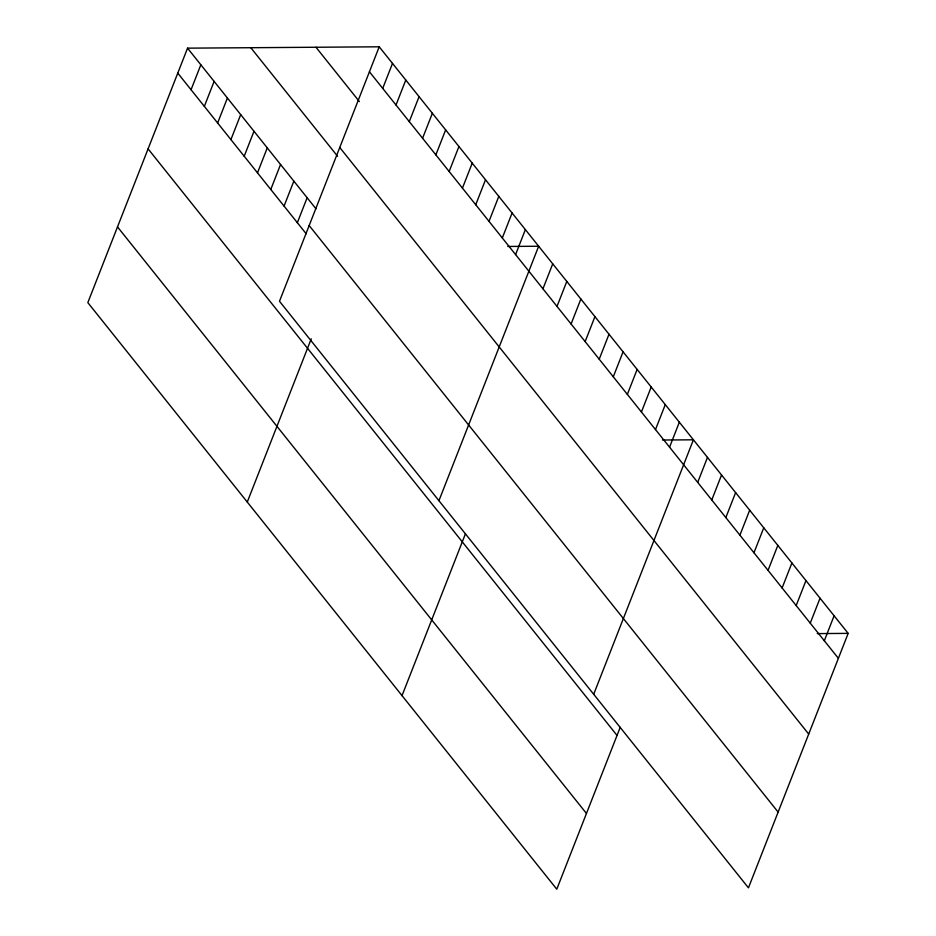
<?xml version="1.0" encoding="UTF-8"?>
<svg xmlns="http://www.w3.org/2000/svg" width="936" height="936" viewBox="0 0 936 936"><rect width="100%" height="100%" fill="white"/><g stroke="black" fill="none" stroke-linecap="round" stroke-linejoin="round"><path stroke-width="1.4" d="M379.22 46.8L279.49 301.263L748.449 887.843L848.168 633.38L379.22 46.8L187.551 48.157L87.832 302.62L556.78 889.2L620.217 727.319M191.049 89.751L200.842 64.783M204.34 106.365L214.122 81.397M217.632 122.99L227.413 98.023M230.911 139.604L240.692 114.637M244.202 156.23L253.984 131.262M257.494 172.844L267.275 147.876M270.773 189.47L280.554 164.502M284.064 206.084L293.846 181.116M297.344 222.709L307.137 197.742M382.719 88.382L392.5 63.414M396.01 105.007L405.791 80.04M247.268 502.059L311.243 338.832M409.289 121.621L419.082 96.654M422.581 138.247L432.362 113.279M435.872 154.861L445.653 129.893M449.151 171.487L458.944 146.519M462.442 188.101L472.224 163.133M475.734 204.727L485.515 179.759M489.013 221.341L498.806 196.373M502.304 237.966L512.086 212.999M515.596 254.58L525.377 229.612M438.937 500.701L538.656 246.238L507.745 246.46M542.95 288.803L552.731 263.835M402.024 695.635L465.461 533.754M557.014 306.4L566.795 281.432M571.089 323.996L580.87 299.029M585.152 341.593L594.933 316.625M599.215 359.19L609.008 334.222M613.291 376.787L623.072 351.819M627.354 394.384L637.147 369.416M641.429 411.98L651.21 387.013M655.492 429.577L665.285 404.609M669.568 447.174L679.349 422.206M593.693 694.266L693.412 439.803L662.501 440.025M697.706 482.368L707.487 457.4M711.769 499.964L721.551 474.997M725.845 517.561L735.626 492.593M739.908 535.158L749.689 510.19M753.971 552.755L763.764 527.787M768.047 570.352L777.828 545.395M782.11 587.96L791.903 562.992M796.185 605.557L805.966 580.589M810.248 623.154L820.041 598.186M824.323 640.75L834.105 615.783M817.245 633.602L848.168 633.38M369.427 71.768L838.387 658.347M315.97 47.245L359.365 101.544M339.756 147.502L808.704 734.081M250.801 47.713L337.603 156.289M187.551 48.157L315.994 208.822M309.172 225.529L778.132 812.109M177.77 73.125L306.212 233.789M148.087 148.859L617.046 735.439M117.503 226.886L586.462 813.466"/></g></svg>
